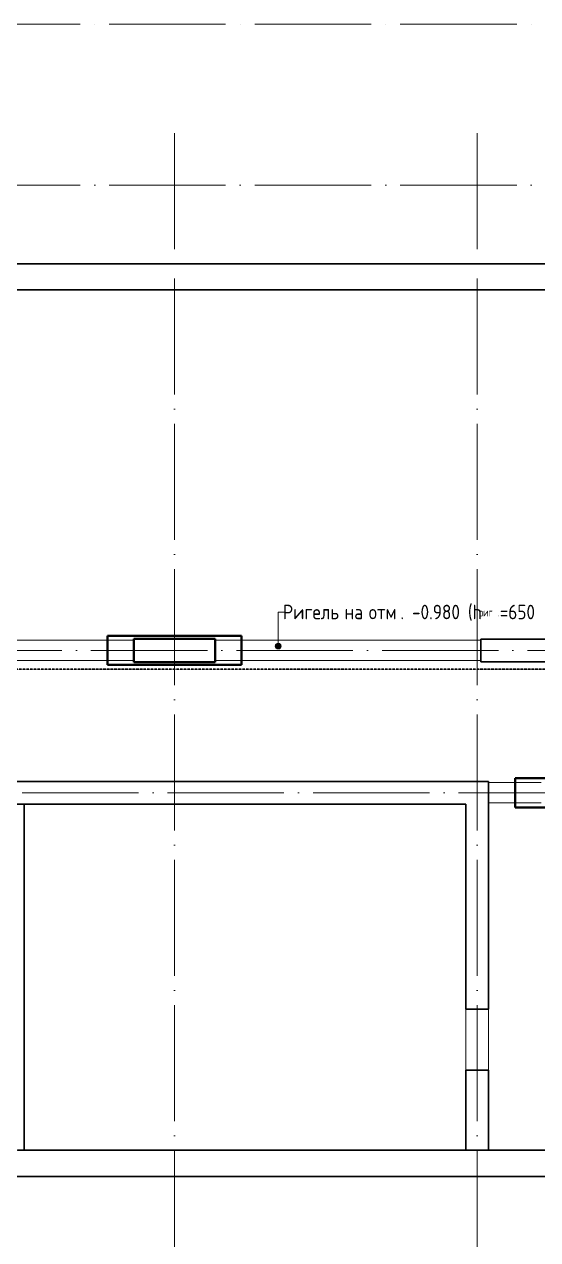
# Model space of a CAD drawing. Header units: millimetres. Extents: x -325553 to 627452, y -28539 to 738858.
# Drawn here: x -228106 to -219287, y 147683 to 168590 of the extents above; entities that cross this region are included whole.
import ezdxf

# ---------------------------------------------------------------- set-up
doc = ezdxf.new("R2010")
doc.units = ezdxf.units.MM
for name, pattern in [('ADSK_Линия сетки', [25, 20, -2.5, 0, -2.5]), ('ADSK_Сверху', [450, 300, -150]), ('Сверху', [3.96875, 2.38125, -1.5875]), ('штриховаяX2', [1.5, 1, -0.5])]:
    doc.linetypes.add(name, pattern=pattern)
for name, color, linetype, lineweight in [('RC-Линии_связи-Адресные', 5, 'Continuous', 30), ('Аннотация', 7, 'Continuous', 18), ('Линии', 7, 'Continuous', 9), ('Несущие колонны', 252, 'Continuous', 18), ('Оси', 252, 'Continuous', 9), ('Стены наружные', 7, 'Continuous', 18)]:
    doc.layers.add(name, color=color, linetype=linetype, lineweight=lineweight)
doc.layers.add('Узлы', color=7, linetype='Continuous')
doc.styles.add('GOST Common_2', font='', dxfattribs={"width": 0.9, "height": 250})
doc.styles.add('GOST Common_3', font='', dxfattribs={"height": 3.5})
doc.styles.get('GOST Common_2').set_extended_font_data('GOST type B')
doc.styles.get('GOST Common_3').set_extended_font_data('GOST 2.304 type A')

# ---------------------------------------------------------------- blocks, each defined once
blk = doc.blocks.new('подвал')
at = {"layer": 'Аннотация', "lineweight": 9, "true_color": 0x636466}
h = blk.add_hatch(color=251, dxfattribs=at)
edge = h.paths.add_edge_path()
edge.add_arc((-224485, -12364), 50, 0, 360)
at = {"layer": 'Аннотация', "color": 251, "lineweight": 9, "true_color": 0x636466}
for p, q in [((-224485, -11778), (-224382, -11778)), ((-224485, -12364), (-224485, -11778))]:
    blk.add_line(p, q, dxfattribs=at)
blk.add_circle((-224485, -12364), 50, dxfattribs=at)
at = {"layer": 'Линии', "color": 251, "linetype": 'ADSK_Сверху', "ltscale": 100, "true_color": 0x636466}
for p, q in [((-231722, -12263), (-226967, -12263)), ((-225567, -12263), (-221002, -12263)), ((-226967, -12613), (-231722, -12613)), ((-221002, -12613), (-225567, -12613)), ((-219967, -14713), (-220872, -14713)), ((-219967, -15063), (-220872, -15063))]:
    blk.add_line(p, q, dxfattribs=at)
at = {"layer": 'Несущие колонны', "color": 251, "lineweight": 40, "true_color": 0x636466}
for p, q in [((-227417, -12688), (-227417, -12188)), ((-227417, -12188), (-225117, -12188)), ((-226967, -12638), (-226967, -12238)), ((-226967, -12238), (-225567, -12238)), ((-225567, -12238), (-225567, -12638)), ((-225117, -12188), (-225117, -12688)), ((-225117, -12688), (-227417, -12688)), ((-225567, -12638), (-226967, -12638)), ((-220417, -15138), (-220417, -14638)), ((-220417, -14638), (-218117, -14638)), ((-218117, -15138), (-220417, -15138))]:
    blk.add_line(p, q, dxfattribs=at)
at = {"layer": 'Несущие колонны', "color": 251, "true_color": 0x636466}
for p, q in [((-227417, -12188), (-225117, -12188)), ((-227417, -12688), (-227417, -12188)), ((-226967, -12238), (-225567, -12238)), ((-226967, -12638), (-226967, -12238)), ((-225567, -12238), (-225567, -12638)), ((-225117, -12188), (-225117, -12688)), ((-225117, -12688), (-227417, -12688)), ((-225567, -12638), (-226967, -12638)), ((-220417, -14638), (-218117, -14638)), ((-220417, -15138), (-220417, -14638)), ((-218117, -15138), (-220417, -15138))]:
    blk.add_line(p, q, dxfattribs=at)
at = {"layer": 'Оси', "color": 251, "linetype": 'ADSK_Линия сетки', "ltscale": 100, "true_color": 0x636466}
for p, q in [((-200387, -1668), (-244528, -1668)), ((-226267, -3538), (-226267, -28468)), ((-221067, -3538), (-221067, -28468)), ((-200387, -4438), (-244528, -4438)), ((-168200, -6238), (-244528, -6238)), ((-168200, -12438), (-244528, -12438)), ((-174384, -14888), (-244528, -14888)), ((-168200, -21038), (-244528, -21038))]:
    blk.add_line(p, q, dxfattribs=at)
at = {"layer": 'Стены наружные', "color": 251, "lineweight": 30, "true_color": 0x636466}
for p, q in [((-233707, -5788), (-218322, -5788)), ((-231722, -6238), (-217872, -6238)), ((-218262, -12243), (-221002, -12243)), ((-221002, -12243), (-221002, -12633)), ((-221002, -12633), (-217872, -12633)), ((-220872, -14693), (-231722, -14693)), ((-220872, -18608), (-220872, -14693)), ((-221262, -15083), (-228982, -15083)), ((-228847, -21038), (-228847, -15083)), ((-221262, -15083), (-221262, -18608)), ((-221262, -19658), (-221262, -21038)), ((-220872, -21038), (-220872, -19658)), ((-187662, -21038), (-228967, -21038)), ((-238517, -21488), (-170017, -21488))]:
    blk.add_line(p, q, dxfattribs=at)
at = {"layer": 'Узлы', "color": 251, "lineweight": 30, "true_color": 0x636466}
for p, q in [((-220872, -18608), (-221262, -18608)), ((-221262, -19658), (-220872, -19658))]:
    blk.add_line(p, q, dxfattribs=at)
at = {"layer": 'Узлы', "color": 251, "linetype": 'Сверху', "lineweight": 9, "true_color": 0x636466}
for p, q in [((-221262, -18608), (-221262, -19658)), ((-220872, -19658), (-220872, -18608))]:
    blk.add_line(p, q, dxfattribs=at)
at = {"layer": 'Аннотация', "color": 251, "true_color": 0x636466, "width": 0.9}
for s, height, style, p in [('Ригель', 250, 'GOST Common_2', (-224405, -11903)), ('. -0.980 (h', 250, 'GOST Common_2', (-222386, -11903)), ('=650', 250, 'GOST Common_2', (-220678, -11903)), ('на', 250, 'GOST Common_2', (-223345, -11903)), ('отм', 250, 'GOST Common_2', (-222928, -11903)), ('риг', 138.8, 'GOST Common_3', (-221037, -11854)), ('.', 139, 'GOST Common_3', (-220716, -11854))]:
    blk.add_text(s, height=height, dxfattribs=dict(at, style=style)).set_placement(p)

msp = doc.modelspace()

# ---------------------------------------------------------------- linework, layer by layer
at = {"layer": 'RC-Линии_связи-Адресные', "color": 5, "linetype": 'штриховаяX2', "ltscale": 2}
msp.add_line((-190458.1, 157498.4), (-233919, 157498.4), dxfattribs=at)

# ---------------------------------------------------------------- block references
at = {"layer": 'RC-Линии_связи-Адресные', "color": 92, "linetype": 'штриховаяX2', "ltscale": 2}
msp.add_blockref('подвал', (740.6, 170258), dxfattribs=at)

doc.saveas('drawing.dxf')
